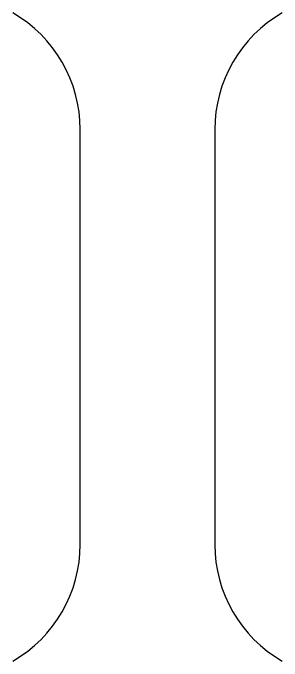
# Model space of a CAD drawing. Extents: x 442 to 745, y 5 to 355.
# Drawn here: x 693.15 to 695.62, y 226.98 to 232.92 of the extents above; entities that cross this region are included whole.
import ezdxf

# ---------------------------------------------------------------- set-up
doc = ezdxf.new("R2010")
doc.units = 0
doc.layers.add('VISIBLE__ANSI_', color=7, linetype='CONTINUOUS')

msp = doc.modelspace()

# ---------------------------------------------------------------- linework, layer by layer
at = {"layer": 'VISIBLE__ANSI_'}
for p, q in [((693.7639, 228.0452), (693.7639, 231.8489)), ((694.9992, 231.8489), (694.9992, 228.0452))]:
    msp.add_line(p, q, dxfattribs=at)
for centre, start, end in [((692.5286, 231.8489), 0, 60), ((696.2345, 231.8489), 120, 180), ((692.5286, 228.0452), 300, 0), ((696.2345, 228.0452), 180, 240)]:
    msp.add_arc(centre, 1.2353, start, end, dxfattribs=at)

doc.saveas('drawing.dxf')
